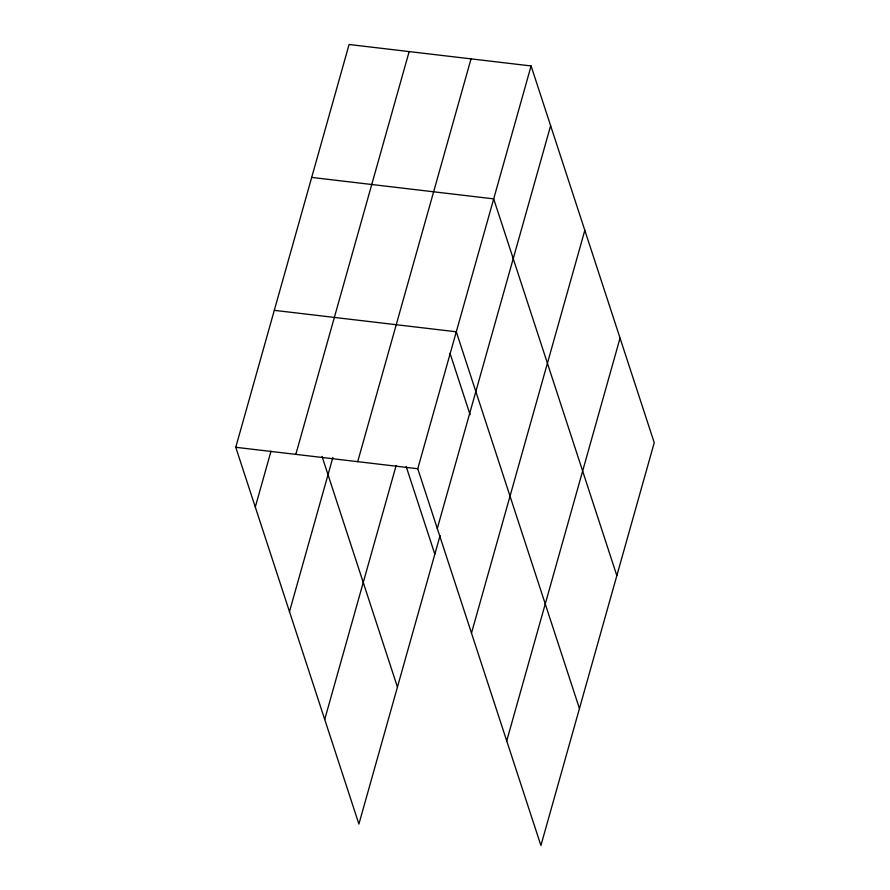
<?xml version="1.0" encoding="UTF-8"?>
<svg xmlns="http://www.w3.org/2000/svg" width="890" height="890" viewBox="0 0 890 890"><rect width="100%" height="100%" fill="white"/><g stroke="black" fill="none" stroke-linecap="round" stroke-linejoin="round"><path stroke-width="1.33" d="M440.072 535.569L358.904 824.051L235.761 447.292L349.091 44.5L531.096 65.949L654.239 442.708L540.909 845.5L417.766 468.741L531.096 65.949M255.297 507.055L271.005 451.208M295.825 454.367L409.155 51.575M289.484 611.664L332.882 457.427M357.702 461.665L471.032 58.874M324.716 719.443L396.15 465.514M437.301 528.504L550.632 125.713M471.489 633.113L584.819 230.321M506.722 740.892L620.041 338.1M311.689 177.422L493.694 198.87L616.837 575.63M274.298 310.343L456.303 331.792L579.446 708.551M235.761 447.292L417.766 468.741M450.006 353.263L470.098 414.718M406.196 466.571L434.832 554.181M322.035 456.403L397.441 687.102"/></g></svg>
